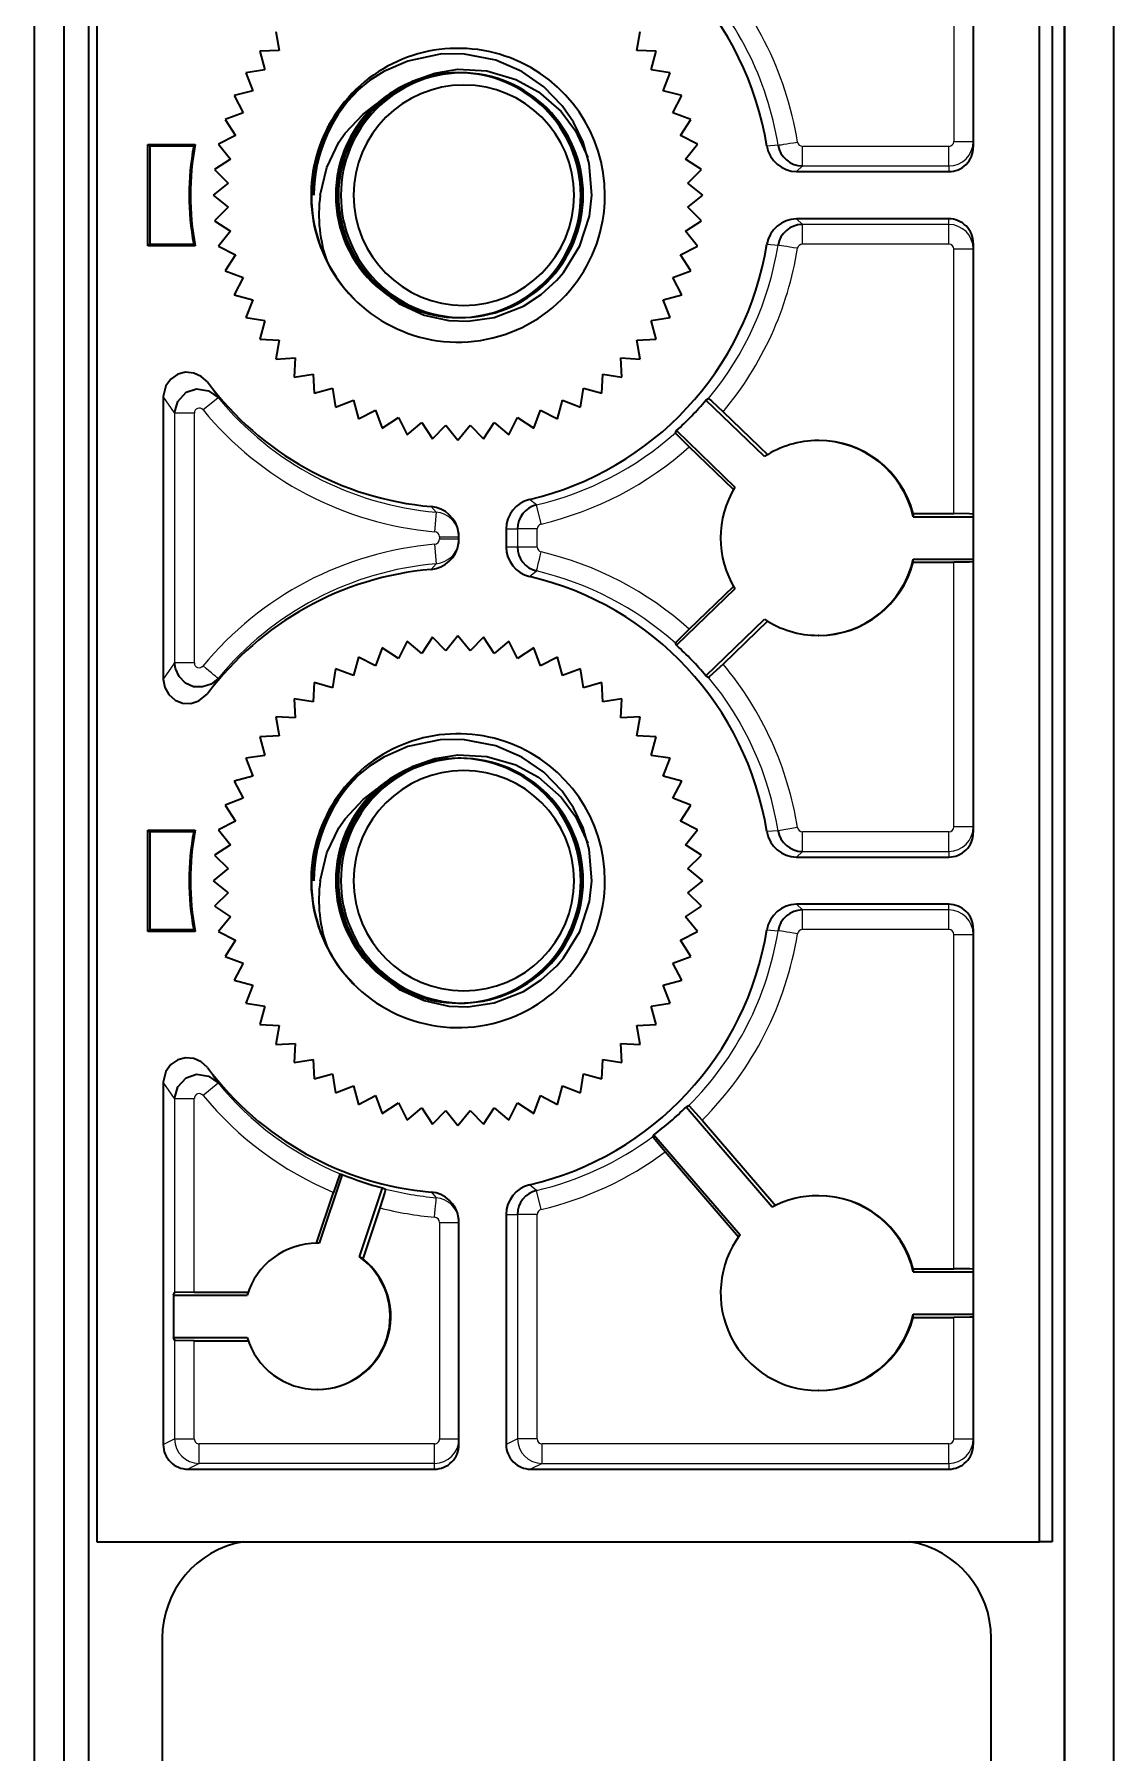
# Model space of a CAD drawing. Extents: x -1334 to -16, y -214 to 699.
# Drawn here: x -795.82 to -773.79, y 258.17 to 293.27 of the extents above; entities that cross this region are included whole.
import ezdxf

# ---------------------------------------------------------------- set-up
doc = ezdxf.new("R2010")
doc.units = 0

msp = doc.modelspace()

# ---------------------------------------------------------------- linework, layer by layer
at = {"color": 7, "lineweight": 35}
for p, q in [((-794.711, 170.159), (-794.711, 319.159)), ((-795.211, 171.148), (-795.211, 317.148)), ((-794.711, 171.148), (-794.711, 317.148)), ((-795.821, 173.298), (-795.821, 314.998)), ((-795.211, 175.138), (-795.211, 313.158)), ((-794.546, 303.48), (-794.546, 262.48)), ((-775.298, 262.48), (-775.298, 303.48)), ((-775.046, 303.48), (-775.046, 262.48)), ((-774.788, 299.159), (-774.788, 190.159)), ((-774.788, 190.159), (-774.788, 299.159)), ((-773.788, 299.159), (-773.788, 190.159))]:
    msp.add_line(p, q, dxfattribs=at)
at = {"color": 7, "lineweight": 35, "ltscale": 0.263391}
msp.add_line((-776.654, 301.498), (-776.654, 290.962), dxfattribs=at)
at = {"color": 7, "lineweight": 13, "ltscale": 0.170686}
msp.add_line((-777.052, 297.905), (-777.052, 291.078), dxfattribs=at)
at = {"color": 7, "lineweight": 35, "ltscale": 0.009824}
for p, q in [((-790.889, 293.326), (-790.825, 292.938)), ((-783.52, 292.938), (-783.457, 293.326)), ((-790.825, 292.938), (-791.218, 292.919)), ((-791.218, 292.919), (-791.115, 292.54)), ((-783.128, 292.919), (-783.52, 292.938)), ((-783.231, 292.54), (-783.128, 292.919)), ((-791.115, 292.54), (-791.503, 292.48)), ((-782.843, 292.48), (-783.231, 292.54)), ((-791.361, 292.114), (-791.741, 292.014)), ((-791.741, 292.014), (-791.561, 291.664)), ((-782.785, 291.664), (-782.605, 292.014)), ((-791.928, 291.525), (-791.713, 291.197)), ((-791.713, 291.197), (-792.064, 291.02)), ((-792.064, 291.02), (-791.815, 290.715)), ((-782.282, 291.02), (-782.633, 291.197)), ((-782.531, 290.715), (-782.282, 291.02)), ((-792.173, 289.98), (-791.866, 289.734)), ((-782.479, 289.734), (-782.173, 289.98)), ((-791.866, 289.734), (-792.145, 289.457)), ((-782.2, 289.457), (-782.479, 289.734)), ((-791.815, 289.245), (-792.064, 288.94)), ((-782.282, 288.94), (-782.531, 289.245)), ((-792.064, 288.94), (-791.713, 288.764)), ((-782.633, 288.764), (-782.282, 288.94)), ((-791.713, 288.764), (-791.928, 288.435)), ((-791.561, 288.296), (-791.741, 287.946)), ((-791.741, 287.946), (-791.361, 287.846)), ((-791.361, 287.846), (-791.503, 287.48)), ((-782.843, 287.48), (-782.985, 287.846)), ((-791.503, 287.48), (-791.115, 287.42)), ((-791.115, 287.42), (-791.218, 287.041)), ((-783.231, 287.42), (-782.843, 287.48)), ((-783.128, 287.041), (-783.231, 287.42)), ((-791.218, 287.041), (-790.825, 287.022)), ((-790.825, 287.022), (-790.889, 286.634)), ((-783.52, 287.022), (-783.128, 287.041)), ((-783.457, 286.634), (-783.52, 287.022)), ((-790.889, 286.634), (-790.496, 286.657)), ((-790.496, 286.657), (-790.518, 286.264)), ((-783.827, 286.264), (-783.849, 286.657)), ((-790.518, 286.264), (-790.131, 286.327)), ((-790.112, 285.935), (-789.733, 286.038)), ((-784.673, 285.65), (-784.613, 286.038)), ((-784.234, 285.935), (-784.215, 286.327)), ((-789.673, 285.65), (-789.307, 285.792)), ((-789.207, 285.412), (-788.857, 285.592)), ((-788.857, 285.592), (-788.718, 285.225)), ((-788.212, 285.089), (-787.908, 285.338)), ((-787.908, 285.338), (-787.695, 285.007)), ((-786.65, 285.007), (-786.438, 285.338)), ((-786.438, 285.338), (-786.133, 285.089)), ((-785.628, 285.225), (-785.489, 285.592)), ((-787.695, 285.007), (-787.419, 285.286)), ((-787.419, 285.286), (-787.173, 284.98)), ((-787.173, 284.98), (-786.927, 285.286)), ((-786.927, 285.286), (-786.65, 285.007)), ((-788.212, 280.871), (-788.389, 280.52)), ((-787.908, 280.622), (-788.212, 280.871)), ((-787.695, 280.953), (-787.908, 280.622)), ((-787.419, 280.674), (-787.695, 280.953)), ((-786.65, 280.953), (-786.927, 280.674)), ((-786.438, 280.622), (-786.65, 280.953)), ((-786.133, 280.871), (-786.438, 280.622)), ((-785.956, 280.52), (-786.133, 280.871)), ((-789.207, 280.548), (-789.307, 280.168)), ((-788.857, 280.368), (-789.207, 280.548)), ((-788.718, 280.735), (-788.857, 280.368)), ((-788.389, 280.52), (-788.718, 280.735)), ((-785.628, 280.735), (-785.956, 280.52)), ((-785.489, 280.368), (-785.628, 280.735)), ((-785.039, 280.168), (-785.139, 280.548)), ((-789.307, 280.168), (-789.673, 280.31)), ((-784.613, 279.922), (-784.673, 280.31)), ((-790.518, 279.696), (-790.496, 279.303)), ((-790.112, 280.025), (-790.131, 279.633)), ((-789.733, 279.922), (-790.112, 280.025)), ((-784.215, 279.633), (-784.234, 280.025)), ((-783.849, 279.303), (-783.827, 279.696)), ((-790.496, 279.303), (-790.889, 279.326)), ((-790.889, 279.326), (-790.825, 278.938)), ((-783.52, 278.938), (-783.457, 279.326)), ((-790.825, 278.938), (-791.218, 278.919)), ((-791.218, 278.919), (-791.115, 278.54)), ((-783.128, 278.919), (-783.52, 278.938)), ((-783.231, 278.54), (-783.128, 278.919)), ((-791.115, 278.54), (-791.503, 278.48)), ((-782.843, 278.48), (-783.231, 278.54)), ((-791.361, 278.114), (-791.741, 278.014)), ((-791.741, 278.014), (-791.561, 277.664)), ((-791.928, 277.525), (-791.713, 277.197)), ((-791.713, 277.197), (-792.064, 277.02)), ((-792.064, 277.02), (-791.815, 276.715)), ((-782.282, 277.02), (-782.633, 277.197)), ((-782.531, 276.715), (-782.282, 277.02)), ((-792.173, 275.98), (-791.866, 275.734)), ((-782.479, 275.734), (-782.173, 275.98)), ((-791.866, 275.734), (-792.145, 275.457)), ((-782.2, 275.457), (-782.479, 275.734)), ((-791.815, 275.245), (-792.064, 274.94)), ((-782.282, 274.94), (-782.531, 275.245)), ((-792.064, 274.94), (-791.713, 274.764)), ((-782.633, 274.764), (-782.282, 274.94)), ((-791.713, 274.764), (-791.928, 274.435)), ((-791.561, 274.296), (-791.741, 273.946)), ((-791.741, 273.946), (-791.361, 273.846)), ((-791.361, 273.846), (-791.503, 273.48)), ((-782.843, 273.48), (-782.985, 273.846)), ((-791.503, 273.48), (-791.115, 273.42)), ((-791.115, 273.42), (-791.218, 273.041)), ((-783.231, 273.42), (-782.843, 273.48)), ((-783.128, 273.041), (-783.231, 273.42)), ((-791.218, 273.041), (-790.825, 273.022)), ((-783.52, 273.022), (-783.128, 273.041)), ((-790.825, 273.022), (-790.889, 272.634)), ((-783.457, 272.634), (-783.52, 273.022)), ((-790.889, 272.634), (-790.496, 272.657)), ((-790.518, 272.264), (-790.131, 272.327)), ((-784.234, 271.935), (-784.215, 272.327)), ((-790.112, 271.935), (-789.733, 272.038)), ((-784.673, 271.65), (-784.613, 272.038)), ((-789.673, 271.65), (-789.307, 271.792)), ((-789.307, 271.792), (-789.207, 271.412)), ((-785.139, 271.412), (-785.039, 271.792)), ((-789.207, 271.412), (-788.857, 271.592)), ((-788.857, 271.592), (-788.718, 271.225)), ((-788.389, 271.44), (-788.212, 271.089)), ((-788.212, 271.089), (-787.908, 271.338)), ((-787.908, 271.338), (-787.695, 271.007)), ((-787.695, 271.007), (-787.419, 271.286)), ((-787.419, 271.286), (-787.173, 270.98)), ((-787.173, 270.98), (-786.927, 271.286)), ((-786.927, 271.286), (-786.65, 271.007)), ((-786.65, 271.007), (-786.438, 271.338)), ((-786.438, 271.338), (-786.133, 271.089)), ((-786.133, 271.089), (-785.956, 271.44)), ((-785.628, 271.225), (-785.489, 271.592))]:
    msp.add_line(p, q, dxfattribs=at)
at = {"color": 7, "lineweight": 35, "ltscale": 0.009823}
for p, q in [((-791.503, 292.48), (-791.361, 292.114)), ((-782.985, 292.114), (-782.843, 292.48)), ((-782.605, 292.014), (-782.985, 292.114)), ((-782.418, 291.525), (-782.785, 291.664)), ((-782.633, 291.197), (-782.418, 291.525)), ((-791.815, 290.715), (-792.145, 290.503)), ((-782.2, 290.503), (-782.531, 290.715)), ((-792.145, 290.503), (-791.866, 290.226)), ((-782.479, 290.226), (-782.2, 290.503)), ((-792.145, 289.457), (-791.815, 289.245)), ((-782.531, 289.245), (-782.2, 289.457)), ((-782.418, 288.435), (-782.633, 288.764)), ((-782.785, 288.296), (-782.418, 288.435)), ((-782.605, 287.946), (-782.785, 288.296)), ((-782.985, 287.846), (-782.605, 287.946)), ((-783.849, 286.657), (-783.457, 286.634)), ((-790.131, 286.327), (-790.112, 285.935)), ((-789.733, 286.038), (-789.673, 285.65)), ((-784.613, 286.038), (-784.234, 285.935)), ((-784.215, 286.327), (-783.827, 286.264)), ((-789.307, 285.792), (-789.207, 285.412)), ((-785.139, 285.412), (-785.039, 285.792)), ((-785.039, 285.792), (-784.673, 285.65)), ((-788.718, 285.225), (-788.389, 285.44)), ((-788.389, 285.44), (-788.212, 285.089)), ((-786.133, 285.089), (-785.956, 285.44)), ((-785.956, 285.44), (-785.628, 285.225)), ((-787.173, 280.98), (-787.419, 280.674)), ((-786.927, 280.674), (-787.173, 280.98)), ((-785.139, 280.548), (-785.489, 280.368)), ((-789.673, 280.31), (-789.733, 279.922)), ((-784.673, 280.31), (-785.039, 280.168)), ((-784.234, 280.025), (-784.613, 279.922)), ((-783.827, 279.696), (-784.215, 279.633)), ((-783.457, 279.326), (-783.849, 279.303)), ((-791.503, 278.48), (-791.361, 278.114)), ((-782.985, 278.114), (-782.843, 278.48)), ((-782.605, 278.014), (-782.985, 278.114)), ((-782.785, 277.664), (-782.605, 278.014)), ((-782.418, 277.525), (-782.785, 277.664)), ((-782.633, 277.197), (-782.418, 277.525)), ((-791.815, 276.715), (-792.145, 276.503)), ((-782.2, 276.503), (-782.531, 276.715)), ((-792.145, 276.503), (-791.866, 276.226)), ((-782.479, 276.226), (-782.2, 276.503)), ((-792.145, 275.457), (-791.815, 275.245)), ((-782.531, 275.245), (-782.2, 275.457)), ((-782.785, 274.296), (-782.418, 274.435)), ((-782.418, 274.435), (-782.633, 274.764)), ((-782.605, 273.946), (-782.785, 274.296)), ((-782.985, 273.846), (-782.605, 273.946)), ((-790.496, 272.657), (-790.518, 272.264)), ((-790.131, 272.327), (-790.112, 271.935)), ((-784.215, 272.327), (-783.827, 272.264)), ((-783.827, 272.264), (-783.849, 272.657)), ((-783.849, 272.657), (-783.457, 272.634)), ((-789.733, 272.038), (-789.673, 271.65)), ((-784.613, 272.038), (-784.234, 271.935)), ((-785.039, 271.792), (-784.673, 271.65)), ((-788.718, 271.225), (-788.389, 271.44)), ((-785.956, 271.44), (-785.628, 271.225)), ((-785.489, 271.592), (-785.139, 271.412))]:
    msp.add_line(p, q, dxfattribs=at)
at = {"color": 7, "lineweight": 35, "ltscale": 0.009825}
for p, q in [((-791.561, 291.664), (-791.928, 291.525)), ((-791.866, 290.226), (-792.173, 289.98)), ((-782.173, 289.98), (-782.479, 290.226)), ((-791.928, 288.435), (-791.561, 288.296)), ((-790.131, 279.633), (-790.518, 279.696)), ((-791.561, 277.664), (-791.928, 277.525)), ((-791.866, 276.226), (-792.173, 275.98)), ((-782.173, 275.98), (-782.479, 276.226)), ((-791.928, 274.435), (-791.561, 274.296))]:
    msp.add_line(p, q, dxfattribs=at)
at = {"color": 7, "lineweight": 35, "ltscale": 0.051746}
for p, q in [((-793.507, 288.945), (-793.507, 291.015)), ((-793.507, 274.945), (-793.507, 277.015))]:
    msp.add_line(p, q, dxfattribs=at)
at = {"color": 7, "lineweight": 35, "ltscale": 0.024217}
for p, q in [((-793.507, 291.015), (-792.538, 291.015)), ((-792.538, 288.945), (-793.507, 288.945)), ((-793.507, 277.015), (-792.538, 277.015)), ((-792.538, 274.945), (-793.507, 274.945))]:
    msp.add_line(p, q, dxfattribs=at)
at = {"color": 7, "lineweight": 35, "ltscale": 0.001432}
for p, q in [((-793.507, 291.015), (-793.461, 290.98)), ((-793.507, 288.945), (-793.461, 288.98)), ((-793.461, 276.98), (-793.507, 277.015)), ((-793.461, 274.98), (-793.507, 274.945))]:
    msp.add_line(p, q, dxfattribs=at)
at = {"color": 7, "lineweight": 35, "ltscale": 0.05}
for p, q in [((-793.461, 290.98), (-793.461, 288.98)), ((-793.461, 276.98), (-793.461, 274.98))]:
    msp.add_line(p, q, dxfattribs=at)
at = {"color": 7, "lineweight": 35, "ltscale": 0.022292}
for p, q in [((-792.57, 290.98), (-793.461, 290.98)), ((-793.461, 288.98), (-792.57, 288.98)), ((-792.57, 276.98), (-793.461, 276.98)), ((-793.461, 274.98), (-792.57, 274.98))]:
    msp.add_line(p, q, dxfattribs=at)
at = {"color": 7, "lineweight": 35, "ltscale": 0.001178}
for p, q in [((-792.538, 291.015), (-792.57, 290.98)), ((-792.57, 288.98), (-792.538, 288.945)), ((-792.538, 277.015), (-792.57, 276.98)), ((-792.57, 274.98), (-792.538, 274.945))]:
    msp.add_line(p, q, dxfattribs=at)
at = {"color": 7, "lineweight": 13, "ltscale": 0.005769}
for p, q in [((-780.639, 291.001), (-780.869, 290.983)), ((-780.869, 288.977), (-780.639, 288.959)), ((-780.639, 277.001), (-780.869, 276.983)), ((-780.869, 274.977), (-780.639, 274.959))]:
    msp.add_line(p, q, dxfattribs=at)
at = {"color": 7, "lineweight": 13, "ltscale": 0.074725}
for p, q in [((-777.152, 290.978), (-780.141, 290.978)), ((-780.143, 290.578), (-777.154, 290.578)), ((-777.154, 289.382), (-780.143, 289.382)), ((-777.152, 288.982), (-780.141, 288.982)), ((-777.152, 276.978), (-780.141, 276.978)), ((-780.143, 276.578), (-777.154, 276.578)), ((-777.154, 275.382), (-780.143, 275.382)), ((-777.152, 274.982), (-780.141, 274.982))]:
    msp.add_line(p, q, dxfattribs=at)
at = {"color": 7, "lineweight": 13, "ltscale": 0.009947}
for p, q in [((-777.052, 291.078), (-776.654, 291.078)), ((-777.052, 288.882), (-776.654, 288.882)), ((-787.552, 283.001), (-787.154, 283.001)), ((-787.552, 282.959), (-787.154, 282.959)), ((-776.654, 277.078), (-777.052, 277.078)), ((-777.052, 274.882), (-776.654, 274.882)), ((-787.552, 269.001), (-787.154, 269.001)), ((-787.552, 264.578), (-787.154, 264.578)), ((-777.052, 264.578), (-776.654, 264.578))]:
    msp.add_line(p, q, dxfattribs=at)
at = {"color": 7, "lineweight": 13, "ltscale": 0.004091}
for p, q in [((-780.259, 290.462), (-780.143, 290.578)), ((-780.143, 289.382), (-780.259, 289.498)), ((-780.259, 276.462), (-780.143, 276.578))]:
    msp.add_line(p, q, dxfattribs=at)
at = {"color": 7, "lineweight": 13, "ltscale": 0.002892}
for p, q in [((-777.154, 290.578), (-777.154, 290.462)), ((-777.154, 276.578), (-777.154, 276.462)), ((-787.654, 263.962), (-787.654, 264.078)), ((-777.154, 264.078), (-777.154, 263.962))]:
    msp.add_line(p, q, dxfattribs=at)
at = {"color": 7, "lineweight": 35, "ltscale": 0.077618}
for p, q in [((-780.259, 290.462), (-777.154, 290.462)), ((-777.154, 289.498), (-780.259, 289.498)), ((-780.259, 276.462), (-777.154, 276.462)), ((-777.154, 275.498), (-780.259, 275.498))]:
    msp.add_line(p, q, dxfattribs=at)
at = {"color": 7, "lineweight": 13, "ltscale": 0.010001}
msp.add_line((-780.141, 288.982), (-780.143, 289.382), dxfattribs=at)
at = {"color": 7, "lineweight": 13, "ltscale": 0.002893}
msp.add_line((-777.154, 289.382), (-777.154, 289.498), dxfattribs=at)
at = {"color": 7, "lineweight": 13, "ltscale": 0.135115}
for p, q in [((-777.052, 283.478), (-777.052, 288.882)), ((-777.052, 277.078), (-777.052, 282.483))]:
    msp.add_line(p, q, dxfattribs=at)
at = {"color": 7, "lineweight": 35, "ltscale": 0.30089}
msp.add_line((-776.654, 288.998), (-776.654, 276.962), dxfattribs=at)
at = {"color": 7, "lineweight": 13, "ltscale": 0.009582}
msp.add_line((-792.289, 286.166), (-792.072, 285.849), dxfattribs=at)
at = {"color": 7, "lineweight": 35, "ltscale": 0.144341}
msp.add_line((-793.19, 285.867), (-793.19, 280.093), dxfattribs=at)
at = {"color": 7, "lineweight": 13, "ltscale": 0.010185}
for p, q in [((-792.958, 285.532), (-793.19, 285.867)), ((-792.958, 271.532), (-793.19, 271.867))]:
    msp.add_line(p, q, dxfattribs=at)
at = {"color": 7, "lineweight": 13, "ltscale": 0.009959}
msp.add_line((-792.379, 285.595), (-792.072, 285.849), dxfattribs=at)
at = {"color": 7, "lineweight": 35, "ltscale": 0.001602}
for p, q in [((-782.111, 285.794), (-782.057, 285.829)), ((-782.057, 280.132), (-782.111, 280.166))]:
    msp.add_line(p, q, dxfattribs=at)
at = {"color": 7, "lineweight": 35, "ltscale": 0.041504}
msp.add_line((-780.917, 284.641), (-782.111, 285.794), dxfattribs=at)
at = {"color": 7, "lineweight": 13, "ltscale": 0.127579}
for p, q in [((-792.958, 285.532), (-792.958, 280.428)), ((-792.556, 285.532), (-792.556, 280.428))]:
    msp.add_line(p, q, dxfattribs=at)
at = {"color": 7, "lineweight": 13, "ltscale": 0.010051}
for p, q in [((-792.958, 285.532), (-792.556, 285.532)), ((-792.556, 280.428), (-792.958, 280.428)), ((-780.242, 277.064), (-780.639, 277.001)), ((-792.958, 271.532), (-792.556, 271.532)), ((-792.958, 264.578), (-792.556, 264.578))]:
    msp.add_line(p, q, dxfattribs=at)
at = {"color": 7, "lineweight": 35, "ltscale": 0.009822}
msp.add_line((-785.489, 285.592), (-785.139, 285.412), dxfattribs=at)
at = {"color": 7, "lineweight": 35, "ltscale": 0.031713}
for p, q in [((-781.76, 285.558), (-780.848, 284.677)), ((-780.848, 281.284), (-781.76, 280.402))]:
    msp.add_line(p, q, dxfattribs=at)
at = {"color": 7, "lineweight": 35, "ltscale": 0.001235}
for p, q in [((-782.734, 285.128), (-782.712, 285.172)), ((-782.712, 280.788), (-782.734, 280.832))]:
    msp.add_line(p, q, dxfattribs=at)
at = {"color": 7, "lineweight": 35, "ltscale": 0.041505}
for p, q in [((-782.712, 285.172), (-781.518, 284.019)), ((-781.518, 281.941), (-782.712, 280.788)), ((-782.111, 280.166), (-780.917, 281.319))]:
    msp.add_line(p, q, dxfattribs=at)
at = {"color": 7, "lineweight": 35, "ltscale": 0.000325012}
for p, q in [((-779.808, 284.97), (-779.821, 284.97)), ((-779.808, 280.99), (-779.821, 280.99)), ((-779.808, 269.547), (-779.821, 269.547)), ((-779.808, 265.567), (-779.821, 265.567))]:
    msp.add_line(p, q, dxfattribs=at)
at = {"color": 7, "lineweight": 35, "ltscale": 0.03142}
for p, q in [((-781.547, 283.969), (-782.451, 284.842)), ((-782.451, 281.118), (-781.547, 281.991))]:
    msp.add_line(p, q, dxfattribs=at)
at = {"color": 7, "lineweight": 13, "ltscale": 0.003911}
for p, q in [((-787.723, 283.622), (-787.617, 283.506)), ((-787.723, 269.622), (-787.617, 269.506))]:
    msp.add_line(p, q, dxfattribs=at)
at = {"color": 7, "lineweight": 13, "ltscale": 0.004536}
for p, q in [((-785.571, 283.654), (-785.713, 283.767)), ((-785.713, 282.193), (-785.571, 282.306)), ((-785.571, 269.654), (-785.713, 269.767))]:
    msp.add_line(p, q, dxfattribs=at)
at = {"color": 7, "lineweight": 13, "ltscale": 0.010012}
for p, q in [((-785.477, 283.265), (-785.571, 283.654)), ((-785.477, 269.265), (-785.571, 269.654))]:
    msp.add_line(p, q, dxfattribs=at)
at = {"color": 7, "lineweight": 13, "ltscale": 0.009995}
for p, q in [((-787.617, 283.506), (-787.65, 283.108)), ((-787.65, 282.852), (-787.617, 282.454))]:
    msp.add_line(p, q, dxfattribs=at)
at = {"color": 7, "lineweight": 35, "ltscale": 0.020717}
for p, q in [((-777.881, 283.478), (-777.052, 283.478)), ((-777.881, 282.483), (-777.052, 282.483)), ((-777.881, 268.055), (-777.052, 268.055)), ((-777.881, 267.06), (-777.052, 267.06))]:
    msp.add_line(p, q, dxfattribs=at)
at = {"color": 7, "lineweight": 35, "ltscale": 0.001629}
for p, q in [((-777.881, 283.478), (-777.878, 283.412)), ((-777.881, 282.483), (-777.878, 282.548)), ((-777.881, 268.055), (-777.878, 267.99))]:
    msp.add_line(p, q, dxfattribs=at)
at = {"color": 7, "lineweight": 35, "ltscale": 0.030598}
for p, q in [((-777.878, 283.412), (-776.654, 283.412)), ((-777.878, 282.548), (-776.654, 282.548)), ((-777.878, 267.99), (-776.654, 267.99)), ((-777.878, 267.125), (-776.654, 267.125))]:
    msp.add_line(p, q, dxfattribs=at)
at = {"color": 7, "lineweight": 13, "ltscale": 0.001058}
msp.add_line((-787.552, 283.001), (-787.552, 282.959), dxfattribs=at)
at = {"color": 7, "lineweight": 35, "ltscale": 0.000429968}
for p, q in [((-787.16, 283.076), (-787.161, 283.093)), ((-787.16, 269.076), (-787.161, 269.093))]:
    msp.add_line(p, q, dxfattribs=at)
at = {"color": 7, "lineweight": 35, "ltscale": 0.000428446}
msp.add_line((-787.16, 282.884), (-787.161, 282.867), dxfattribs=at)
at = {"color": 7, "lineweight": 35, "ltscale": 0.001058}
msp.add_line((-787.154, 282.959), (-787.154, 283.001), dxfattribs=at)
at = {"color": 7, "lineweight": 35, "ltscale": 0.009265}
msp.add_line((-786.19, 283.165), (-786.19, 282.795), dxfattribs=at)
at = {"color": 7, "lineweight": 13, "ltscale": 0.005786}
for p, q in [((-786.19, 283.165), (-785.958, 283.165)), ((-785.958, 282.795), (-786.19, 282.795)), ((-786.19, 269.165), (-785.958, 269.165))]:
    msp.add_line(p, q, dxfattribs=at)
at = {"color": 7, "lineweight": 13, "ltscale": 0.009265}
for p, q in [((-785.958, 283.165), (-785.958, 282.795)), ((-785.556, 282.795), (-785.556, 283.165))]:
    msp.add_line(p, q, dxfattribs=at)
at = {"color": 7, "lineweight": 13, "ltscale": 0.010052}
for p, q in [((-785.556, 283.165), (-785.958, 283.165)), ((-785.556, 282.795), (-785.958, 282.795)), ((-785.556, 269.165), (-785.958, 269.165)), ((-785.556, 264.578), (-785.958, 264.578))]:
    msp.add_line(p, q, dxfattribs=at)
at = {"color": 7, "lineweight": 13, "ltscale": 0.00391}
msp.add_line((-787.617, 282.454), (-787.723, 282.338), dxfattribs=at)
at = {"color": 7, "lineweight": 13, "ltscale": 0.010184}
msp.add_line((-792.958, 280.428), (-793.19, 280.093), dxfattribs=at)
at = {"color": 7, "lineweight": 13, "ltscale": 0.009581}
msp.add_line((-792.072, 280.111), (-792.289, 279.794), dxfattribs=at)
at = {"color": 7, "lineweight": 13, "ltscale": 0.004092}
msp.add_line((-780.143, 275.382), (-780.259, 275.498), dxfattribs=at)
at = {"color": 7, "lineweight": 13, "ltscale": 0.002894}
msp.add_line((-777.154, 275.382), (-777.154, 275.498), dxfattribs=at)
at = {"color": 7, "lineweight": 13, "ltscale": 0.01}
msp.add_line((-780.141, 274.982), (-780.143, 275.382), dxfattribs=at)
at = {"color": 7, "lineweight": 13, "ltscale": 0.170687}
msp.add_line((-777.052, 268.055), (-777.052, 274.882), dxfattribs=at)
at = {"color": 7, "lineweight": 35, "ltscale": 0.26339}
msp.add_line((-776.654, 274.998), (-776.654, 264.462), dxfattribs=at)
at = {"color": 7, "lineweight": 35, "ltscale": 0.185116}
msp.add_line((-793.19, 271.867), (-793.19, 264.462), dxfattribs=at)
at = {"color": 7, "lineweight": 13, "ltscale": 0.00996}
msp.add_line((-792.379, 271.595), (-792.072, 271.849), dxfattribs=at)
at = {"color": 7, "lineweight": 13, "ltscale": 0.099065}
msp.add_line((-792.958, 271.532), (-792.958, 267.569), dxfattribs=at)
at = {"color": 7, "lineweight": 13, "ltscale": 0.098805}
msp.add_line((-792.556, 267.579), (-792.556, 271.532), dxfattribs=at)
at = {"color": 7, "lineweight": 35, "ltscale": 0.001614}
msp.add_line((-782.518, 271.355), (-782.461, 271.386), dxfattribs=at)
at = {"color": 7, "lineweight": 35, "ltscale": 0.067401}
for p, q in [((-780.76, 269.312), (-782.518, 271.355)), ((-783.174, 270.791), (-781.415, 268.748))]:
    msp.add_line(p, q, dxfattribs=at)
at = {"color": 7, "lineweight": 35, "ltscale": 0.057607}
msp.add_line((-782.19, 271.089), (-780.687, 269.342), dxfattribs=at)
at = {"color": 7, "lineweight": 35, "ltscale": 0.001215}
msp.add_line((-783.199, 270.75), (-783.174, 270.791), dxfattribs=at)
at = {"color": 7, "lineweight": 35, "ltscale": 0.057332}
msp.add_line((-781.449, 268.702), (-782.944, 270.44), dxfattribs=at)
at = {"color": 7, "lineweight": 35, "ltscale": 0.037104}
msp.add_line((-789.535, 269.981), (-790.007, 268.574), dxfattribs=at)
at = {"color": 7, "lineweight": 35, "ltscale": 0.001113}
msp.add_line((-789.578, 269.992), (-789.535, 269.981), dxfattribs=at)
at = {"color": 7, "lineweight": 35, "ltscale": 0.027453}
for p, q in [((-790.063, 268.574), (-789.713, 269.615)), ((-788.77, 269.299), (-789.119, 268.258))]:
    msp.add_line(p, q, dxfattribs=at)
at = {"color": 7, "lineweight": 35, "ltscale": 0.037103}
msp.add_line((-789.187, 268.299), (-788.715, 269.706), dxfattribs=at)
at = {"color": 7, "lineweight": 35, "ltscale": 0.001631}
msp.add_line((-788.715, 269.706), (-788.655, 269.682), dxfattribs=at)
at = {"color": 7, "lineweight": 35, "ltscale": 0.117577}
msp.add_line((-786.19, 269.165), (-786.19, 264.462), dxfattribs=at)
at = {"color": 7, "lineweight": 13, "ltscale": 0.114685}
for p, q in [((-785.958, 269.165), (-785.958, 264.578)), ((-785.556, 264.578), (-785.556, 269.165))]:
    msp.add_line(p, q, dxfattribs=at)
at = {"color": 7, "lineweight": 13, "ltscale": 0.110581}
msp.add_line((-787.552, 269.001), (-787.552, 264.578), dxfattribs=at)
at = {"color": 7, "lineweight": 35, "ltscale": 0.113474}
msp.add_line((-787.154, 264.462), (-787.154, 269.001), dxfattribs=at)
at = {"color": 7, "lineweight": 35, "ltscale": 0.000897374}
msp.add_line((-790.007, 268.574), (-790.043, 268.574), dxfattribs=at)
at = {"color": 7, "lineweight": 35, "ltscale": 0.001985}
msp.add_line((-789.119, 268.258), (-789.187, 268.299), dxfattribs=at)
at = {"color": 7, "lineweight": 35, "ltscale": 0.001474}
for p, q in [((-792.98, 267.514), (-792.958, 267.569)), ((-792.958, 266.595), (-792.98, 266.65))]:
    msp.add_line(p, q, dxfattribs=at)
at = {"color": 7, "lineweight": 35, "ltscale": 0.037503}
for p, q in [((-792.98, 267.514), (-791.48, 267.514)), ((-792.98, 266.65), (-791.48, 266.65))]:
    msp.add_line(p, q, dxfattribs=at)
at = {"color": 7, "lineweight": 35, "ltscale": 0.021619}
msp.add_line((-792.98, 267.514), (-792.98, 266.65), dxfattribs=at)
at = {"color": 7, "lineweight": 35, "ltscale": 0.027438}
for p, q in [((-792.556, 267.579), (-791.458, 267.579)), ((-792.556, 266.584), (-791.458, 266.584))]:
    msp.add_line(p, q, dxfattribs=at)
at = {"color": 7, "lineweight": 35, "ltscale": 0.00163}
msp.add_line((-777.881, 267.06), (-777.878, 267.125), dxfattribs=at)
at = {"color": 7, "lineweight": 13, "ltscale": 0.062042}
msp.add_line((-777.052, 264.578), (-777.052, 267.06), dxfattribs=at)
at = {"color": 7, "lineweight": 13, "ltscale": 0.050422}
msp.add_line((-792.958, 266.595), (-792.958, 264.578), dxfattribs=at)
at = {"color": 7, "lineweight": 13, "ltscale": 0.050162}
msp.add_line((-792.556, 264.578), (-792.556, 266.584), dxfattribs=at)
at = {"color": 7, "lineweight": 35, "ltscale": 0.000326539}
msp.add_line((-790.038, 265.589), (-790.051, 265.589), dxfattribs=at)
at = {"color": 7, "lineweight": 13, "ltscale": 0.006469}
for p, q in [((-793.19, 264.462), (-792.958, 264.578)), ((-785.958, 264.578), (-786.19, 264.462)), ((-792.458, 264.078), (-792.69, 263.962)), ((-785.458, 264.078), (-785.69, 263.962))]:
    msp.add_line(p, q, dxfattribs=at)
at = {"color": 7, "lineweight": 13, "ltscale": 0.120102}
msp.add_line((-787.652, 264.478), (-792.456, 264.478), dxfattribs=at)
at = {"color": 7, "lineweight": 13, "ltscale": 0.207602}
for p, q in [((-777.152, 264.478), (-785.456, 264.478)), ((-785.458, 264.078), (-777.154, 264.078))]:
    msp.add_line(p, q, dxfattribs=at)
at = {"color": 7, "lineweight": 35, "ltscale": 0.12589}
msp.add_line((-792.69, 263.962), (-787.654, 263.962), dxfattribs=at)
at = {"color": 7, "lineweight": 13, "ltscale": 0.120103}
msp.add_line((-787.654, 264.078), (-792.458, 264.078), dxfattribs=at)
at = {"color": 7, "lineweight": 35, "ltscale": 0.213388}
msp.add_line((-785.69, 263.962), (-777.154, 263.962), dxfattribs=at)
at = {"color": 7, "lineweight": 35, "ltscale": 0.48121}
msp.add_line((-794.546, 262.48), (-775.298, 262.48), dxfattribs=at)
at = {"color": 7, "lineweight": 35, "ltscale": 0.006282}
msp.add_line((-775.046, 262.48), (-775.298, 262.48), dxfattribs=at)
at = {"color": 7, "lineweight": 35, "ltscale": 0.3275}
for p, q in [((-793.211, 260.509), (-793.211, 247.409)), ((-776.288, 247.409), (-776.288, 260.509))]:
    msp.add_line(p, q, dxfattribs=at)
at = {"color": 7, "lineweight": 35}
for points in [[(-784.439, 289.98), (-784.493, 290.627), (-784.619, 291.06), (-784.814, 291.469), (-785.045, 291.807), (-785.422, 292.196), (-785.871, 292.506), (-786.402, 292.737), (-787.073, 292.866), (-787.54, 292.86), (-788.2, 292.72), (-788.688, 292.505), (-788.978, 292.322), (-789.245, 292.106)], [(-788.508, 292.071), (-788.088, 292.318), (-787.648, 292.475), (-787.178, 292.551), (-786.581, 292.519), (-785.989, 292.345), (-785.529, 292.091), (-785.07, 291.689), (-784.776, 291.294), (-784.52, 290.747)], [(-789.987, 289.98), (-789.851, 290.549), (-789.603, 291.062), (-789.477, 291.245), (-789.107, 291.638), (-788.841, 291.84)], [(-788.841, 288.12), (-788.38, 287.767), (-787.862, 287.53), (-787.358, 287.42), (-786.969, 287.406), (-786.438, 287.484), (-785.837, 287.717), (-785.476, 287.952), (-785.155, 288.243), (-785.019, 288.402), (-784.687, 288.943), (-784.489, 289.552), (-784.439, 289.98)], [(-792.289, 286.166), (-792.413, 286.28), (-792.568, 286.348), (-792.734, 286.363), (-792.896, 286.322), (-793.035, 286.223), (-793.135, 286.085), (-793.19, 285.867)], [(-792.958, 285.532), (-792.894, 285.769), (-792.722, 285.955), (-792.51, 286.027), (-792.264, 285.988), (-792.072, 285.849)], [(-782.057, 285.829), (-782.056, 285.828), (-782.049, 285.824), (-781.996, 285.779), (-781.76, 285.558)], [(-782.734, 285.128), (-782.734, 285.127), (-782.73, 285.122), (-782.696, 285.084), (-782.451, 284.842)], [(-776.654, 283.467), (-776.655, 283.468), (-776.663, 283.469), (-776.73, 283.473), (-777.052, 283.478)], [(-776.654, 282.493), (-776.655, 282.492), (-776.663, 282.491), (-776.73, 282.487), (-777.052, 282.483)], [(-782.451, 281.118), (-782.723, 280.847), (-782.733, 280.834), (-782.734, 280.832)], [(-792.072, 280.111), (-792.215, 279.995), (-792.39, 279.937), (-792.573, 279.942), (-792.738, 280.016), (-792.867, 280.148), (-792.943, 280.315), (-792.958, 280.428)], [(-781.76, 280.402), (-782.042, 280.142), (-782.055, 280.132), (-782.056, 280.132), (-782.057, 280.132)], [(-793.19, 280.093), (-793.158, 279.927), (-793.074, 279.78), (-792.95, 279.668), (-792.796, 279.605), (-792.625, 279.601), (-792.462, 279.652), (-792.289, 279.794)], [(-784.439, 275.98), (-784.493, 276.627), (-784.619, 277.06), (-784.814, 277.469), (-785.045, 277.807), (-785.422, 278.196), (-785.871, 278.506), (-786.402, 278.737), (-787.073, 278.866), (-787.54, 278.86), (-788.2, 278.72), (-788.688, 278.505), (-788.978, 278.322), (-789.245, 278.106)], [(-788.508, 278.071), (-788.088, 278.318), (-787.648, 278.475), (-787.178, 278.551), (-786.581, 278.519), (-785.989, 278.345), (-785.529, 278.091), (-785.07, 277.689), (-784.776, 277.294), (-784.52, 276.747)], [(-789.987, 275.98), (-789.851, 276.549), (-789.603, 277.062), (-789.477, 277.245), (-789.107, 277.638), (-788.841, 277.84)], [(-788.841, 274.12), (-788.38, 273.767), (-787.862, 273.53), (-787.358, 273.42), (-786.969, 273.406), (-786.438, 273.484), (-785.837, 273.717), (-785.476, 273.952), (-785.155, 274.243), (-785.019, 274.402), (-784.687, 274.943), (-784.489, 275.552), (-784.439, 275.98)], [(-792.289, 272.166), (-792.413, 272.28), (-792.568, 272.348), (-792.734, 272.363), (-792.896, 272.322), (-793.035, 272.223), (-793.135, 272.085), (-793.19, 271.867)], [(-792.958, 271.532), (-792.894, 271.769), (-792.722, 271.955), (-792.51, 272.027), (-792.264, 271.988), (-792.072, 271.849)], [(-782.19, 271.089), (-782.446, 271.374), (-782.459, 271.385), (-782.46, 271.386), (-782.461, 271.386)], [(-782.944, 270.44), (-783.189, 270.735), (-783.199, 270.748), (-783.199, 270.75)], [(-789.578, 269.992), (-789.579, 269.991), (-789.583, 269.984), (-789.713, 269.615)], [(-788.655, 269.682), (-788.654, 269.681), (-788.655, 269.674), (-788.669, 269.617), (-788.77, 269.299)], [(-776.654, 268.044), (-776.655, 268.045), (-776.663, 268.046), (-776.726, 268.05), (-777.052, 268.055)], [(-792.556, 267.579), (-792.938, 267.572), (-792.956, 267.57), (-792.958, 267.569)], [(-776.654, 267.07), (-776.655, 267.069), (-776.663, 267.068), (-776.726, 267.064), (-777.052, 267.06)], [(-792.556, 266.584), (-792.938, 266.592), (-792.956, 266.594), (-792.958, 266.595)]]:
    msp.add_lwpolyline(points, dxfattribs=at)
for centre, radius, start, end in [((-787.168, 289.979), 2.501, 90.002, 179.9738), ((-787.163, 289.979), 2.501, 90.0617, 179.9738), ((-787.158, 289.979), 2.501, 90.1217, 179.9739), ((-787.153, 289.979), 2.501, 90.1817, 179.9738), ((-787.147, 289.979), 2.501, 90.2417, 179.9739), ((-787.142, 289.979), 2.501, 90.3017, 179.9738), ((-787.137, 289.979), 2.501, 90.3617, 179.9739), ((-787.132, 289.979), 2.501, 90.4217, 179.9739), ((-787.121, 289.979), 2.501, 90.5417, 179.9739), ((-787.17, 289.98), 2.5, 89.9869, 131.9232), ((-787.169, 289.979), 2.501, 0.0219, 90.0105), ((-787.164, 289.979), 2.501, 0.0224, 90.011), ((-787.159, 289.979), 2.501, 0.0226, 90.0096), ((-787.154, 289.979), 2.501, 0.0224, 90.0093), ((-787.148, 289.979), 2.501, 0.0226, 90.0093), ((-787.143, 289.979), 2.501, 0.0224, 90.0093), ((-787.138, 289.979), 2.501, 0.0225, 90.0097), ((-787.133, 289.979), 2.501, 0.0225, 90.0094), ((-787.127, 289.979), 2.501, 0.0224, 90.0095), ((-787.122, 289.979), 2.501, 0.0226, 90.0082), ((-787.117, 289.979), 2.501, 0.0224, 90.0093), ((-787.135, 289.979), 3.001, 137.0606, 179.9853), ((-787.13, 289.979), 3, 135.4061, 179.9874), ((-787.125, 289.979), 3.001, 133.9123, 179.9843), ((-787.119, 289.979), 3.001, 132.516, 179.9852), ((-787.114, 289.979), 3.001, 131.2199, 179.9844), ((-787.239, 289.907), 2.976, 132.3913, 150.7591), ((-787.093, 290.103), 2.424, 127.3088, 134.2278), ((-787.157, 289.98), 2.999, 144.7579, 179.9924), ((-787.152, 289.98), 2.999, 142.5591, 179.9941), ((-787.148, 289.98), 2.999, 140.5549, 179.9969), ((-787.141, 289.979), 3, 138.7528, 179.9898), ((-787.113, 289.979), 2.5, 131.906, 179.9847), ((-787.165, 289.978), 3.007, 152.4629, 179.9623), ((-787.164, 289.979), 3.003, 149.5903, 179.9783), ((-787.161, 289.979), 3.001, 147.0712, 179.9849), ((-780.252, 291.088), 0.626, 189.6684, 269.3719), ((-780.136, 291.088), 0.511, 189.8409, 269.1985), ((-777.154, 290.962), 0.5, 269.9998, 0.0017), ((-787.177, 289.978), 2.995, 179.9573, 207.4174), ((-787.169, 289.979), 2.998, 179.9722, 225.0353), ((-787.167, 289.588), 2.846, 172.0871, 200.343), ((-787.17, 289.979), 2.499, 179.9793, 228.0553), ((-787.167, 289.979), 2.499, 179.9692, 269.9998), ((-787.165, 289.979), 2.499, 179.9732, 269.9864), ((-787.16, 289.979), 2.499, 179.9732, 269.9864), ((-787.155, 289.979), 2.499, 179.9732, 269.9837), ((-787.15, 289.979), 2.499, 179.9732, 269.9864), ((-787.144, 289.979), 2.499, 179.9732, 269.9864), ((-787.139, 289.979), 2.499, 179.9732, 269.9864), ((-787.134, 289.979), 2.499, 179.9732, 269.9864), ((-787.129, 289.979), 2.499, 179.9732, 269.9836), ((-787.123, 289.979), 2.499, 179.9732, 269.9864), ((-787.118, 289.979), 2.499, 179.9732, 269.9864), ((-787.166, 289.978), 2.498, 269.9847, 0.0429), ((-787.161, 289.978), 2.498, 269.8726, 0.0429), ((-787.156, 289.978), 2.498, 269.768, 0.0429), ((-787.151, 289.978), 2.498, 269.6703, 0.0427), ((-787.145, 289.978), 2.498, 269.579, 0.0429), ((-787.14, 289.978), 2.498, 269.4941, 0.0427), ((-787.135, 289.978), 2.498, 269.4159, 0.0427), ((-787.13, 289.978), 2.498, 269.345, 0.0427), ((-787.124, 289.978), 2.498, 269.2831, 0.0425), ((-787.119, 289.978), 2.498, 269.2326, 0.0427), ((-787.114, 289.978), 2.498, 269.1988, 0.0425), ((-780.252, 288.872), 0.626, 90.6282, 170.3318), ((-780.136, 288.872), 0.511, 90.8007, 170.1583), ((-777.154, 288.998), 0.5, 359.9989, 90.0008), ((-787.113, 289.978), 2.498, 228.0579, 269.9437), ((-785.564, 283.159), 0.626, 103.7881, 179.4253), ((-785.448, 283.159), 0.511, 103.9442, 179.2697), ((-787.661, 283.001), 0.507, 360, 8.5044), ((-787.661, 282.959), 0.507, 351.4956, 359.9999), ((-785.564, 282.801), 0.626, 180.5743, 256.2115), ((-785.448, 282.801), 0.511, 180.7305, 256.056), ((-787.168, 275.979), 2.501, 90.002, 179.9738), ((-787.163, 275.979), 2.501, 90.0617, 179.9738), ((-787.158, 275.979), 2.501, 90.1217, 179.9739), ((-787.153, 275.979), 2.501, 90.1817, 179.9738), ((-787.147, 275.979), 2.501, 90.2417, 179.9739), ((-787.142, 275.979), 2.501, 90.3017, 179.9738), ((-787.137, 275.979), 2.501, 90.3617, 179.9739), ((-787.132, 275.979), 2.501, 90.4217, 179.9739), ((-787.121, 275.979), 2.501, 90.5417, 179.9739), ((-787.17, 275.98), 2.5, 89.9869, 131.9232), ((-787.169, 275.979), 2.501, 0.0219, 90.0105), ((-787.164, 275.979), 2.501, 0.0224, 90.011), ((-787.159, 275.979), 2.501, 0.0226, 90.0096), ((-787.154, 275.979), 2.501, 0.0224, 90.0093), ((-787.148, 275.979), 2.501, 0.0226, 90.0093), ((-787.143, 275.979), 2.501, 0.0224, 90.0093), ((-787.138, 275.979), 2.501, 0.0225, 90.0097), ((-787.133, 275.979), 2.501, 0.0225, 90.0094), ((-787.127, 275.979), 2.501, 0.0224, 90.0095), ((-787.122, 275.979), 2.501, 0.0226, 90.0082), ((-787.117, 275.979), 2.501, 0.0224, 90.0093), ((-787.141, 275.979), 3, 138.7528, 179.9898), ((-787.135, 275.979), 3.001, 137.0606, 179.9853), ((-787.13, 275.979), 3, 135.4061, 179.9874), ((-787.125, 275.979), 3.001, 133.9123, 179.9843), ((-787.119, 275.979), 3.001, 132.516, 179.9852), ((-787.114, 275.979), 3.001, 131.2199, 179.9844), ((-787.239, 275.907), 2.976, 132.3913, 150.7591), ((-787.093, 276.103), 2.424, 127.3088, 134.2278), ((-787.161, 275.979), 3.001, 147.0712, 179.9849), ((-787.157, 275.98), 2.999, 144.7579, 179.9924), ((-787.152, 275.98), 2.999, 142.5591, 179.9941), ((-787.148, 275.98), 2.999, 140.5549, 179.9969), ((-787.113, 275.979), 2.5, 131.9057, 179.985), ((-787.165, 275.978), 3.007, 152.4629, 179.9623), ((-787.164, 275.979), 3.003, 149.5903, 179.9783), ((-780.252, 277.088), 0.626, 189.6684, 269.3719), ((-780.136, 277.088), 0.511, 189.8409, 269.1985), ((-777.154, 276.962), 0.5, 269.9998, 0.0017), ((-787.177, 275.978), 2.995, 179.9573, 207.4174), ((-787.169, 275.979), 2.998, 179.9722, 225.0353), ((-787.167, 275.588), 2.846, 172.0871, 200.343), ((-787.17, 275.979), 2.499, 179.9793, 228.0553), ((-787.167, 275.979), 2.499, 179.9692, 269.9998), ((-787.165, 275.979), 2.499, 179.9732, 269.9864), ((-787.16, 275.979), 2.499, 179.9732, 269.9864), ((-787.155, 275.979), 2.499, 179.9732, 269.9837), ((-787.15, 275.979), 2.499, 179.9732, 269.9864), ((-787.144, 275.979), 2.499, 179.9732, 269.9864), ((-787.139, 275.979), 2.499, 179.9732, 269.9864), ((-787.134, 275.979), 2.499, 179.9732, 269.9864), ((-787.129, 275.979), 2.499, 179.9732, 269.9836), ((-787.123, 275.979), 2.499, 179.9732, 269.9864), ((-787.118, 275.979), 2.499, 179.9732, 269.9864), ((-787.166, 275.978), 2.498, 269.9847, 0.0429), ((-787.161, 275.978), 2.498, 269.8726, 0.0429), ((-787.156, 275.978), 2.498, 269.768, 0.0429), ((-787.151, 275.978), 2.498, 269.6703, 0.0427), ((-787.145, 275.978), 2.498, 269.579, 0.0429), ((-787.14, 275.978), 2.498, 269.4941, 0.0427), ((-787.135, 275.978), 2.498, 269.4159, 0.0427), ((-787.13, 275.978), 2.498, 269.345, 0.0427), ((-787.124, 275.978), 2.498, 269.2831, 0.0425), ((-787.119, 275.978), 2.498, 269.2326, 0.0427), ((-787.114, 275.978), 2.498, 269.1988, 0.0425), ((-780.252, 274.872), 0.626, 90.6282, 170.3318), ((-777.154, 274.998), 0.5, 359.9989, 90.0008), ((-780.136, 274.872), 0.511, 90.8007, 170.1583), ((-787.113, 275.978), 2.498, 228.0579, 269.9437), ((-785.564, 269.159), 0.626, 103.7881, 179.4253), ((-785.448, 269.159), 0.511, 103.9442, 179.2697), ((-787.661, 269.001), 0.507, 360, 8.514), ((-790.051, 267.082), 1.493, 196.8389, 269.9997), ((-792.69, 264.462), 0.5, 179.9992, 269.9999), ((-787.654, 264.462), 0.5, 270.0001, 0.0008), ((-785.69, 264.462), 0.5, 179.9989, 270.0008), ((-777.154, 264.462), 0.5, 269.9998, 0.0017), ((-791.211, 260.509), 2, 99.8165, 180), ((-778.288, 260.509), 2, 360, 80.1835)]:
    msp.add_arc(centre, radius, start, end, dxfattribs=at)
at = {"color": 7, "lineweight": 13}
for centre, radius, start, end in [((-780.133, 291.089), 0.112, 193.1167, 265.9789), ((-777.154, 291.078), 0.5, 270.0011, 359.9995), ((-777.152, 291.078), 0.1, 269.9683, 359.8495), ((-780.133, 288.871), 0.112, 94.0765, 166.9388), ((-777.152, 288.882), 0.1, 359.9673, 89.8486), ((-792.456, 285.532), 0.0995, 39.0262, 180.3955), ((-787.661, 283.001), 0.507, 8.5041, 85.0444), ((-785.441, 283.155), 0.116, 108.3353, 174.8754), ((-787.659, 282.959), 0.107, 274.9575, 0.0004), ((-787.661, 282.959), 0.507, 274.9556, 351.4959), ((-785.441, 282.805), 0.116, 185.1254, 251.6578), ((-792.456, 280.428), 0.0995, 179.557, 320.9246), ((-780.133, 277.089), 0.112, 193.1124, 265.9826), ((-777.154, 277.078), 0.5, 270.0011, 359.9995), ((-777.152, 277.078), 0.1, 269.9683, 359.8495), ((-780.133, 274.871), 0.112, 94.0765, 166.9387), ((-777.152, 274.882), 0.1, 359.9673, 89.8486), ((-784.469, 277.288), 9.348, 213.2289, 215.5778), ((-792.456, 271.532), 0.0996, 39.2895, 180.1805), ((-787.053, 275.985), 6.903, 255.5981, 265.0419), ((-787.661, 269.001), 0.507, 8.5138, 85.0445), ((-785.443, 269.157), 0.114, 107.5947, 175.6101), ((-792.456, 264.578), 0.0999, 179.9979, 270.0345), ((-787.652, 264.578), 0.0999, 269.9988, 0.0354), ((-785.456, 264.578), 0.1, 179.9673, 269.8486), ((-777.154, 264.578), 0.5, 270.0011, 359.9995), ((-777.152, 264.578), 0.1, 269.9683, 359.8495)]:
    msp.add_arc(centre, radius, start, end, dxfattribs=at)
at = {"color": 7, "lineweight": 35}
for centre, major_axis, start_param, end_param in [((-787.172, 289.98), (0.001, 6.382), 4.870376, 6.052767), ((-787.173, 289.98), (-0.001, -3), 1.570987, 5.191062), ((-787.064, 289.98), (0, -2.5), 3.162653, 4.71258), ((-787.054, 289.98), (0, 2.25), 4.71258, 10.995765), ((-787.17, 289.98), (0, 2.5), 0.731977, 2.409998), ((-787.113, 289.98), (0, -2.5), 3.873569, 5.55159), ((-787.161, 289.98), (-0.001, -5.5), 4.529745, 4.895415), ((-787.172, 289.98), (0.001, 5.465), 1.380469, 1.761505), ((-787.173, 289.98), (0.001, 3), 2.049469, 4.71258), ((-787.064, 289.98), (0, -2.5), 4.71258, 6.269351), ((-787.172, 289.98), (0.001, 6.382), 3.372392, 4.554784), ((-787.172, 289.98), (0.001, 6.382), 2.211564, 3.05531), ((-787.067, 289.98), (-0.001, -6.487), 0.736189, 0.869592), ((-779.821, 282.98), (0, 1.99), 0.000191, 0.583876), ((-779.821, 282.98), (0, 1.99), 4.931594, 6.283376), ((-779.808, 282.98), (0, -1.99), 1.823667, 3.141784), ((-779.821, 282.98), (0, 1.99), 1.021905, 2.12007), ((-787.777, 283.001), (0, -0.623), 1.719419, 3.055303), ((-787.777, 282.959), (0, -0.623), 0.086672, 1.422556), ((-787.777, 283.001), (0, -0.623), 1.570987, 1.719419), ((-787.777, 282.959), (0, -0.623), 1.422556, 1.570987), ((-779.821, 282.98), (0, 1.99), 3.141784, 4.493566), ((-787.172, 275.98), (0.001, 6.382), 0.086665, 0.93041), ((-787.172, 275.98), (0.001, 6.382), 4.870376, 6.052767), ((-779.808, 282.98), (0, 1.99), 3.141784, 4.4599), ((-779.821, 282.98), (0, 1.99), 2.558098, 3.141784), ((-787.067, 275.98), (-0.001, -6.487), 2.272382, 2.405786), ((-787.173, 275.98), (-0.001, -3), 1.570987, 5.191062), ((-787.064, 275.98), (0, -2.5), 3.162653, 4.71258), ((-787.054, 275.98), (0, 2.25), 4.71258, 10.995765), ((-787.17, 275.98), (0, 2.5), 0.731977, 2.409998), ((-787.113, 275.98), (0, -2.5), 3.873569, 5.55159), ((-787.161, 275.98), (-0.001, -5.5), 4.529745, 4.895415), ((-787.172, 275.98), (0.001, 5.465), 1.380469, 1.761505), ((-787.173, 275.98), (0.001, 3), 2.049469, 4.71258), ((-787.064, 275.98), (0, -2.5), 4.71258, 6.269351), ((-787.172, 275.98), (0.001, 6.382), 3.372392, 4.554784), ((-787.172, 275.98), (-0.001, -6.382), 5.353161, 6.196902), ((-787.067, 275.98), (-0.001, -6.487), 0.643953, 0.777357), ((-787.067, 275.98), (-0.001, -6.487), 5.89307, 6.026474), ((-787.777, 269.001), (0, 0.623), 4.861011, 6.196895), ((-779.821, 267.557), (0, 1.99), 0.000191, 0.49164), ((-779.821, 267.557), (0, 1.99), 4.931594, 6.283376), ((-779.808, 267.557), (0, -1.99), 1.823667, 3.141784), ((-787.777, 269.001), (0, 0.623), 4.71258, 4.861011), ((-790.051, 267.082), (0, 1.493), 0.000191, 1.277084), ((-790.051, 267.082), (0, 1.493), 6.253675, 6.283376), ((-779.821, 267.557), (0, 1.99), 0.929669, 3.141784), ((-790.051, 267.082), (0, 1.493), 3.141784, 5.665869), ((-790.038, 267.082), (0, -1.493), 0.000191, 2.478342), ((-779.821, 267.557), (0, 1.99), 3.141784, 4.493566), ((-779.808, 267.557), (0, -1.99), 0.000191, 1.318307)]:
    msp.add_ellipse(centre, major_axis=major_axis, ratio=0.999986, start_param=start_param, end_param=end_param, dxfattribs=at)
at = {"color": 7, "lineweight": 13}
for centre, major_axis, ratio, start_param, end_param in [((-787.054, 289.98), (0.001, 6.898), 0.999986, 4.870376, 5.500725), ((-787.056, 289.98), (-0.001, -6.498), 0.999986, 1.728783, 2.356288), ((-780.244, 291.064), (-0.395, -0.063), 0.000824, 0.010407, 1.575967), ((-780.143, 290.978), (0, 0.4), 0.005236, 3.146828, 4.712388), ((-777.154, 290.978), (0, 0.4), 0.005236, 3.146828, 4.712388), ((-777.154, 288.882), (0.5, 0), 0.999986, 6.283185, 7.853954), ((-777.154, 288.982), (0, -0.4), 0.005236, 1.570795, 3.136356), ((-787.056, 289.98), (-0.001, -6.498), 0.999986, 0.877922, 1.413191), ((-787.054, 289.98), (0.001, 6.898), 0.999986, 4.016671, 4.554784), ((-780.244, 288.896), (-0.395, 0.063), 0.000822, 4.707218, 6.272778), ((-787.056, 289.98), (-0.001, -6.498), 0.999986, 5.401464, 6.196902), ((-787.054, 289.98), (0.001, 6.898), 0.999986, 2.259871, 3.05531), ((-787.056, 289.98), (-0.001, -6.498), 0.999986, 0.2308, 0.727859), ((-787.054, 289.98), (0.001, 6.898), 0.999986, 3.372392, 3.872295), ((-787.054, 275.98), (0.001, 6.898), 0.999986, 0.086665, 0.882103), ((-787.659, 283.001), (0, 0.107), 0.999986, 4.71258, 6.196861), ((-785.479, 282.695), (-0.091, -0.389), 0.005098, 0.006432, 1.571992), ((-787.054, 275.98), (0.001, 6.898), 0.999986, 5.552864, 6.052767), ((-787.056, 275.98), (-0.001, -6.498), 0.999986, 3.228257, 4.023696), ((-787.056, 275.98), (-0.001, -6.498), 0.999986, 2.414116, 2.911175), ((-787.054, 275.98), (0.001, 6.898), 0.999986, 4.870376, 5.408489), ((-792.381, 280.365), (-0.309, 0.254), 0.003328, 3.142786, 4.708347), ((-787.056, 275.98), (-0.001, -6.498), 0.999986, 1.728783, 2.264052), ((-780.143, 276.978), (0, 0.4), 0.005236, 3.146828, 4.712388), ((-777.154, 276.978), (0, 0.4), 0.005236, 3.146828, 4.712388), ((-777.154, 274.882), (0.5, 0), 0.999986, 0, 1.570769), ((-777.154, 274.982), (0, 0.4), 0.005236, 4.712388, 6.277948), ((-787.056, 275.98), (-0.001, -6.498), 0.999986, 0.785686, 1.413192), ((-787.054, 275.98), (0.001, 6.898), 0.999986, 3.924435, 4.554784), ((-780.244, 274.896), (-0.395, 0.063), 0.000822, 4.707218, 6.272778), ((-787.056, 275.98), (-0.001, -6.498), 0.999986, 5.401464, 5.88474), ((-787.054, 275.98), (0.001, 6.898), 0.999986, 2.259871, 2.745992), ((-787.056, 275.98), (-0.001, -6.498), 0.999986, 0.2308, 0.635623), ((-787.054, 275.98), (0.001, 6.898), 0.999986, 3.372392, 3.78006), ((-787.056, 275.98), (0.001, 6.498), 0.999986, 2.893211, 3.05531), ((-787.652, 269.108), (-0.035, -0.398), 0.005216, 1.571248, 3.138117), ((-787.659, 269.001), (0, 0.107), 0.999986, 4.71258, 6.196894), ((-792.458, 264.578), (0.224, -0.447), 0.999931, 4.24884, 5.819609), ((-792.458, 264.478), (0, 0.4), 0.005236, 3.146828, 4.712388), ((-787.654, 264.578), (0.5, 0), 0.999986, 4.712416, 6.283185), ((-787.654, 264.478), (0, 0.4), 0.005236, 3.146828, 4.712388), ((-785.458, 264.578), (-0.224, 0.447), 0.999931, 1.107247, 2.678016), ((-785.458, 264.478), (0, 0.4), 0.005236, 3.146828, 4.712388), ((-777.154, 264.478), (0, 0.4), 0.005236, 3.146828, 4.712388)]:
    msp.add_ellipse(centre, major_axis=major_axis, ratio=ratio, start_param=start_param, end_param=end_param, dxfattribs=at)

doc.saveas('drawing.dxf')
